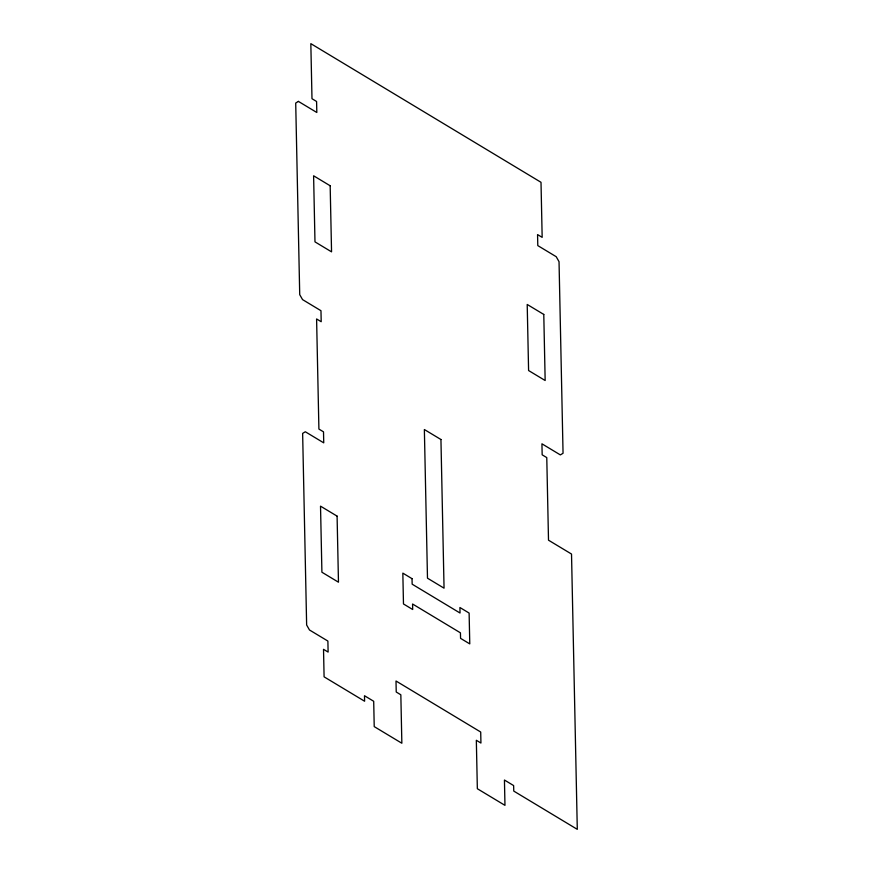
<?xml version="1.0" encoding="UTF-8"?>
<svg xmlns="http://www.w3.org/2000/svg" width="873" height="873" viewBox="0 0 873 873"><rect width="100%" height="100%" fill="white"/><g stroke="black" fill="none" stroke-linecap="round" stroke-linejoin="round"><path stroke-width="1.31" d="M298.402 101.399L295.707 103.047L299.723 294.648L302.56 299.614L320.969 310.712L321.199 321.722L316.593 318.951L318.907 429.069L323.512 431.84L323.741 442.851L305.321 431.764L302.636 433.401L306.641 625.003L309.479 629.979L327.888 641.066L328.117 652.076L323.523 649.305L324.09 676.837L364.608 701.237L364.488 695.726L373.699 701.281L374.222 726.609L401.853 743.239L400.838 694.788L396.233 692.016L396.004 681.005L480.707 732.032L480.936 743.043L476.331 740.271L477.345 788.723L504.965 805.353L504.441 780.025L513.64 785.58L513.761 791.08L577.293 829.35L571.52 554.049L548.506 540.191L546.771 457.594L542.166 454.822L541.937 443.811L560.357 454.909L563.052 453.262L559.036 261.66L556.199 256.695L537.79 245.597L537.561 234.586L542.166 237.358L541.009 182.304L310.832 43.65L311.988 98.714L316.583 101.486L316.823 112.497L298.402 101.399M330.169 185.774L313.603 175.789L314.978 241.865L331.554 251.85L330.169 185.774M543.781 314.444L527.205 304.459L528.591 370.534L545.156 380.519L543.781 314.444M440.941 439.512L424.365 429.527L427.486 578.188L444.051 588.173L440.941 439.512M337.087 516.129L320.522 506.154L321.908 572.219L338.473 582.204L337.087 516.129M412.034 578.679L402.835 573.125L403.479 603.963L412.689 609.507L412.569 604.007L460.442 632.838L460.562 638.349L469.772 643.892L469.117 613.064L459.918 607.51L460.027 613.021L412.154 584.179L412.034 578.679"/></g></svg>
